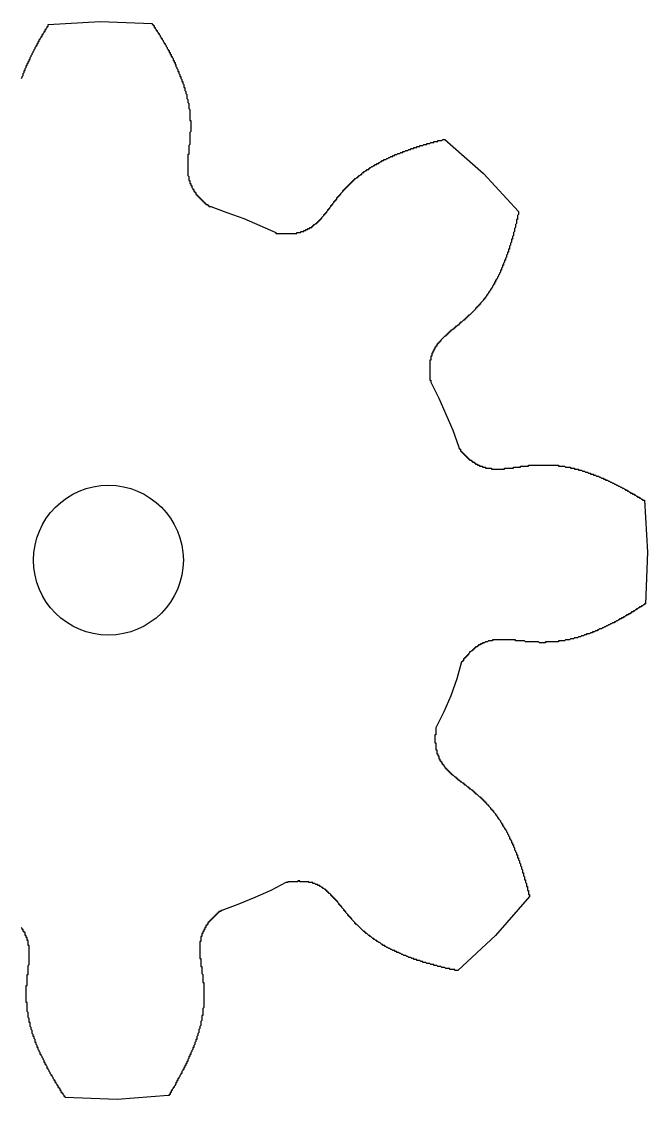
# Model space of a CAD drawing. Header units: millimetres. Extents: x 0 to 47.8, y 0 to 21.6.
# Drawn here: x 35.31 to 47.84, y 0 to 21.58 of the extents above; entities that cross this region are included whole.
import ezdxf

# ---------------------------------------------------------------- set-up
doc = ezdxf.new("R2010")
doc.units = ezdxf.units.MM
doc.layers.add('CORTE', color=7, linetype='Continuous')

msp = doc.modelspace()

# ---------------------------------------------------------------- linework, layer by layer
at = {"layer": 'CORTE'}
msp.add_lwpolyline([(35.3, 20.44), (35.32, 20.46), (35.32, 20.48), (35.34, 20.5), (35.34, 20.52), (35.34, 20.54), (35.36, 20.56), (35.36, 20.58), (35.36, 20.6), (35.38, 20.6), (35.38, 20.62), (35.38, 20.64), (35.4, 20.66), (35.4, 20.68), (35.4, 20.7), (35.42, 20.7), (35.42, 20.72), (35.42, 20.74), (35.44, 20.74), (35.44, 20.76), (35.44, 20.78), (35.46, 20.78), (35.46, 20.8), (35.46, 20.82), (35.48, 20.82), (35.48, 20.84), (35.48, 20.86), (35.5, 20.88), (35.5, 20.9), (35.52, 20.92), (35.52, 20.94), (35.54, 20.96), (35.54, 20.98), (35.56, 21), (35.56, 21.02), (35.58, 21.04), (35.58, 21.06), (35.6, 21.08), (35.6, 21.1), (35.62, 21.1), (35.62, 21.12), (35.62, 21.14), (35.64, 21.14), (35.64, 21.16), (35.64, 21.18), (35.66, 21.18), (35.66, 21.2), (35.66, 21.22), (35.68, 21.22), (35.68, 21.24), (35.7, 21.26), (35.7, 21.28), (35.72, 21.28), (35.72, 21.3), (35.72, 21.32), (35.74, 21.32), (35.74, 21.34), (35.76, 21.36), (35.76, 21.38), (35.78, 21.38), (35.78, 21.4), (35.78, 21.42), (35.8, 21.42), (35.8, 21.44), (35.82, 21.46), (35.82, 21.48), (35.84, 21.48), (35.84, 21.5), (35.84, 21.52), (36.88, 21.58), (37.92, 21.54), (37.92, 21.52), (37.94, 21.52), (37.94, 21.5), (37.96, 21.5), (37.96, 21.48), (37.96, 21.46), (37.98, 21.46), (37.98, 21.44), (38, 21.42), (38, 21.4), (38.02, 21.4), (38.02, 21.38), (38.04, 21.36), (38.04, 21.34), (38.06, 21.34), (38.06, 21.32), (38.08, 21.3), (38.08, 21.28), (38.1, 21.26), (38.1, 21.24), (38.12, 21.24), (38.12, 21.22), (38.14, 21.2), (38.14, 21.18), (38.16, 21.16), (38.16, 21.14), (38.18, 21.14), (38.18, 21.12), (38.2, 21.1), (38.2, 21.08), (38.22, 21.06), (38.22, 21.04), (38.24, 21.02), (38.24, 21), (38.26, 21), (38.26, 20.98), (38.26, 20.96), (38.28, 20.96), (38.28, 20.94), (38.28, 20.92), (38.3, 20.92), (38.3, 20.9), (38.3, 20.88), (38.32, 20.88), (38.32, 20.86), (38.34, 20.84), (38.34, 20.82), (38.34, 20.8), (38.36, 20.8), (38.36, 20.78), (38.36, 20.76), (38.38, 20.76), (38.38, 20.74), (38.38, 20.72), (38.4, 20.72), (38.4, 20.7), (38.4, 20.68), (38.42, 20.66), (38.42, 20.64), (38.44, 20.62), (38.44, 20.6), (38.44, 20.58), (38.46, 20.58), (38.46, 20.56), (38.46, 20.54), (38.48, 20.52), (38.48, 20.5), (38.48, 20.48), (38.5, 20.48), (38.5, 20.46), (38.5, 20.44), (38.52, 20.42), (38.52, 20.4), (38.52, 20.38), (38.54, 20.38), (38.54, 20.36), (38.54, 20.34), (38.56, 20.32), (38.56, 20.3), (38.56, 20.28), (38.56, 20.26), (38.58, 20.26), (38.58, 20.24), (38.58, 20.22), (38.58, 20.2), (38.6, 20.18), (38.6, 20.16), (38.6, 20.14), (38.62, 20.12), (38.62, 20.1), (38.62, 20.08), (38.62, 20.06), (38.62, 20.04), (38.64, 20.02), (38.64, 20), (38.64, 19.98), (38.64, 19.96), (38.66, 19.94), (38.66, 19.92), (38.66, 19.9), (38.66, 19.88), (38.66, 19.86), (38.66, 19.84), (38.68, 19.82), (38.68, 19.8), (38.68, 19.78), (38.68, 19.76), (38.68, 19.74), (38.68, 19.72), (38.68, 19.7), (38.68, 19.68), (38.68, 19.66), (38.68, 19.64), (38.68, 19.62), (38.68, 19.6), (38.7, 19.6), (38.7, 19.58), (38.7, 19.56), (38.7, 19.54), (38.7, 19.52), (38.7, 19.5), (38.7, 19.48), (38.7, 19.46), (38.7, 19.44), (38.7, 19.42), (38.7, 19.4), (38.7, 19.38), (38.68, 19.36), (38.68, 19.34), (38.68, 19.32), (38.68, 19.3), (38.68, 19.28), (38.68, 19.26), (38.68, 19.24), (38.68, 19.22), (38.68, 19.2), (38.68, 19.18), (38.68, 19.16), (38.68, 19.14), (38.68, 19.12), (38.66, 19.1), (38.66, 19.08), (38.66, 19.06), (38.66, 19.04), (38.66, 19.02), (38.66, 19), (38.66, 18.98), (38.66, 18.96), (38.66, 18.94), (38.66, 18.92), (38.64, 18.92), (38.64, 18.9), (38.64, 18.88), (38.64, 18.86), (38.64, 18.84), (38.64, 18.82), (38.64, 18.8), (38.64, 18.78), (38.64, 18.76), (38.64, 18.74), (38.64, 18.72), (38.64, 18.7), (38.64, 18.68), (38.64, 18.66), (38.64, 18.64), (38.64, 18.62), (38.64, 18.6), (38.64, 18.58), (38.64, 18.56), (38.64, 18.54), (38.64, 18.52), (38.64, 18.5), (38.66, 18.48), (38.66, 18.46), (38.66, 18.44), (38.66, 18.42), (38.66, 18.4), (38.68, 18.4), (38.68, 18.38), (38.68, 18.36), (38.68, 18.34), (38.7, 18.34), (38.7, 18.32), (38.7, 18.3), (38.72, 18.3), (38.72, 18.28), (38.72, 18.26), (38.74, 18.24), (38.74, 18.22), (38.76, 18.22), (38.76, 18.2), (38.76, 18.18), (38.78, 18.18), (38.78, 18.16), (38.8, 18.16), (38.8, 18.14), (38.8, 18.12), (38.82, 18.12), (38.82, 18.1), (38.84, 18.1), (38.84, 18.08), (38.86, 18.08), (38.86, 18.06), (38.88, 18.06), (38.88, 18.04), (38.9, 18.04), (38.9, 18.02), (38.92, 18.02), (38.92, 18), (38.94, 18), (38.94, 17.98), (38.96, 17.98), (38.96, 17.96), (38.98, 17.96), (38.98, 17.94), (39, 17.94), (39, 17.92), (39.02, 17.92), (39.04, 17.92), (39.04, 17.9), (39.06, 17.9), (39.06, 17.88), (39.08, 17.88), (39.1, 17.88), (39.42, 17.76), (39.76, 17.64), (40.08, 17.5), (40.4, 17.36), (40.4, 17.34), (40.42, 17.34), (40.44, 17.34), (40.46, 17.34), (40.48, 17.34), (40.5, 17.34), (40.52, 17.34), (40.54, 17.34), (40.56, 17.34), (40.58, 17.34), (40.6, 17.34), (40.62, 17.34), (40.64, 17.34), (40.66, 17.34), (40.68, 17.34), (40.7, 17.34), (40.72, 17.34), (40.74, 17.34), (40.76, 17.34), (40.78, 17.34), (40.8, 17.34), (40.82, 17.34), (40.82, 17.36), (40.84, 17.36), (40.86, 17.36), (40.88, 17.36), (40.9, 17.36), (40.9, 17.38), (40.92, 17.38), (40.94, 17.38), (40.96, 17.38), (40.96, 17.4), (40.98, 17.4), (41, 17.4), (41, 17.42), (41.02, 17.42), (41.04, 17.42), (41.04, 17.44), (41.06, 17.44), (41.08, 17.44), (41.08, 17.46), (41.1, 17.46), (41.12, 17.46), (41.12, 17.48), (41.14, 17.48), (41.14, 17.5), (41.16, 17.5), (41.16, 17.52), (41.18, 17.52), (41.2, 17.54), (41.22, 17.54), (41.22, 17.56), (41.24, 17.56), (41.24, 17.58), (41.26, 17.58), (41.26, 17.6), (41.28, 17.6), (41.28, 17.62), (41.3, 17.62), (41.3, 17.64), (41.32, 17.64), (41.32, 17.66), (41.34, 17.68), (41.36, 17.7), (41.36, 17.72), (41.38, 17.72), (41.38, 17.74), (41.4, 17.74), (41.4, 17.76), (41.42, 17.76), (41.42, 17.78), (41.44, 17.8), (41.44, 17.82), (41.46, 17.82), (41.46, 17.84), (41.48, 17.84), (41.48, 17.86), (41.5, 17.88), (41.5, 17.9), (41.52, 17.9), (41.52, 17.92), (41.54, 17.92), (41.54, 17.94), (41.56, 17.96), (41.56, 17.98), (41.58, 17.98), (41.58, 18), (41.6, 18), (41.6, 18.02), (41.62, 18.02), (41.62, 18.04), (41.62, 18.06), (41.64, 18.06), (41.64, 18.08), (41.66, 18.08), (41.66, 18.1), (41.68, 18.1), (41.68, 18.12), (41.7, 18.12), (41.7, 18.14), (41.72, 18.16), (41.74, 18.18), (41.74, 18.2), (41.76, 18.2), (41.76, 18.22), (41.78, 18.22), (41.78, 18.24), (41.8, 18.24), (41.8, 18.26), (41.82, 18.26), (41.82, 18.28), (41.84, 18.28), (41.84, 18.3), (41.86, 18.3), (41.86, 18.32), (41.88, 18.32), (41.88, 18.34), (41.9, 18.34), (41.9, 18.36), (41.92, 18.36), (41.92, 18.38), (41.94, 18.38), (41.94, 18.4), (41.96, 18.4), (41.96, 18.42), (41.98, 18.42), (41.98, 18.44), (42, 18.44), (42.02, 18.46), (42.04, 18.46), (42.04, 18.48), (42.06, 18.48), (42.06, 18.5), (42.08, 18.5), (42.1, 18.52), (42.12, 18.52), (42.12, 18.54), (42.14, 18.56), (42.16, 18.56), (42.16, 18.58), (42.18, 18.58), (42.2, 18.6), (42.22, 18.6), (42.22, 18.62), (42.24, 18.62), (42.26, 18.62), (42.26, 18.64), (42.28, 18.64), (42.28, 18.66), (42.3, 18.66), (42.32, 18.68), (42.34, 18.68), (42.36, 18.7), (42.38, 18.7), (42.38, 18.72), (42.4, 18.72), (42.42, 18.72), (42.42, 18.74), (42.44, 18.74), (42.46, 18.74), (42.46, 18.76), (42.48, 18.76), (42.5, 18.78), (42.52, 18.78), (42.52, 18.8), (42.54, 18.8), (42.56, 18.8), (42.56, 18.82), (42.58, 18.82), (42.6, 18.82), (42.62, 18.84), (42.64, 18.84), (42.66, 18.86), (42.68, 18.86), (42.7, 18.88), (42.72, 18.88), (42.74, 18.88), (42.74, 18.9), (42.76, 18.9), (42.78, 18.9), (42.78, 18.92), (42.8, 18.92), (42.82, 18.92), (42.84, 18.94), (42.86, 18.94), (42.88, 18.94), (42.9, 18.96), (42.92, 18.96), (42.94, 18.96), (42.94, 18.98), (42.96, 18.98), (42.98, 18.98), (43, 19), (43.02, 19), (43.04, 19), (43.06, 19.02), (43.08, 19.02), (43.1, 19.02), (43.1, 19.04), (43.12, 19.04), (43.14, 19.04), (43.16, 19.04), (43.16, 19.06), (43.18, 19.06), (43.2, 19.06), (43.22, 19.06), (43.22, 19.08), (43.24, 19.08), (43.26, 19.08), (43.28, 19.08), (43.28, 19.1), (43.3, 19.1), (43.32, 19.1), (43.34, 19.1), (43.36, 19.12), (43.38, 19.12), (43.4, 19.12), (43.42, 19.12), (43.42, 19.14), (43.44, 19.14), (43.46, 19.14), (43.48, 19.14), (43.5, 19.16), (43.52, 19.16), (43.54, 19.16), (43.56, 19.16), (43.56, 19.18), (43.58, 19.18), (43.6, 19.18), (43.62, 19.18), (43.64, 19.18), (43.64, 19.2), (43.66, 19.2), (43.68, 19.2), (43.7, 19.2), (43.72, 19.2), (43.74, 19.22), (43.76, 19.22), (43.78, 19.22), (44.56, 18.54), (45.26, 17.78), (45.26, 17.76), (45.26, 17.74), (45.26, 17.72), (45.24, 17.7), (45.24, 17.68), (45.24, 17.66), (45.24, 17.64), (45.24, 17.62), (45.22, 17.62), (45.22, 17.6), (45.22, 17.58), (45.22, 17.56), (45.22, 17.54), (45.2, 17.52), (45.2, 17.5), (45.2, 17.48), (45.2, 17.46), (45.18, 17.44), (45.18, 17.42), (45.18, 17.4), (45.18, 17.38), (45.16, 17.36), (45.16, 17.34), (45.16, 17.32), (45.16, 17.3), (45.14, 17.28), (45.14, 17.26), (45.14, 17.24), (45.14, 17.22), (45.12, 17.22), (45.12, 17.2), (45.12, 17.18), (45.12, 17.16), (45.1, 17.14), (45.1, 17.12), (45.1, 17.1), (45.08, 17.08), (45.08, 17.06), (45.08, 17.04), (45.08, 17.02), (45.06, 17.02), (45.06, 17), (45.06, 16.98), (45.06, 16.96), (45.04, 16.96), (45.04, 16.94), (45.04, 16.92), (45.02, 16.9), (45.02, 16.88), (45.02, 16.86), (45, 16.84), (45, 16.82), (45, 16.8), (44.98, 16.8), (44.98, 16.78), (44.98, 16.76), (44.96, 16.74), (44.96, 16.72), (44.96, 16.7), (44.94, 16.7), (44.94, 16.68), (44.94, 16.66), (44.92, 16.64), (44.92, 16.62), (44.92, 16.6), (44.9, 16.6), (44.9, 16.58), (44.9, 16.56), (44.88, 16.54), (44.88, 16.52), (44.86, 16.5), (44.86, 16.48), (44.84, 16.46), (44.84, 16.44), (44.82, 16.42), (44.82, 16.4), (44.8, 16.4), (44.8, 16.38), (44.8, 16.36), (44.78, 16.36), (44.78, 16.34), (44.78, 16.32), (44.76, 16.32), (44.76, 16.3), (44.74, 16.28), (44.74, 16.26), (44.72, 16.24), (44.72, 16.22), (44.7, 16.22), (44.7, 16.2), (44.68, 16.18), (44.68, 16.16), (44.66, 16.16), (44.66, 16.14), (44.64, 16.12), (44.64, 16.1), (44.62, 16.1), (44.62, 16.08), (44.6, 16.06), (44.6, 16.04), (44.58, 16.04), (44.58, 16.02), (44.56, 16.02), (44.56, 16), (44.54, 15.98), (44.52, 15.96), (44.5, 15.94), (44.5, 15.92), (44.48, 15.92), (44.48, 15.9), (44.46, 15.9), (44.46, 15.88), (44.44, 15.88), (44.44, 15.86), (44.42, 15.86), (44.42, 15.84), (44.4, 15.84), (44.4, 15.82), (44.38, 15.8), (44.36, 15.78), (44.34, 15.76), (44.32, 15.74), (44.3, 15.72), (44.28, 15.7), (44.26, 15.7), (44.26, 15.68), (44.24, 15.68), (44.24, 15.66), (44.22, 15.66), (44.22, 15.64), (44.2, 15.64), (44.2, 15.62), (44.18, 15.62), (44.18, 15.6), (44.16, 15.6), (44.14, 15.58), (44.12, 15.56), (44.1, 15.56), (44.1, 15.54), (44.08, 15.54), (44.08, 15.52), (44.06, 15.52), (44.06, 15.5), (44.04, 15.5), (44.02, 15.48), (44, 15.48), (44, 15.46), (43.98, 15.46), (43.98, 15.44), (43.96, 15.44), (43.96, 15.42), (43.94, 15.42), (43.92, 15.4), (43.9, 15.4), (43.9, 15.38), (43.88, 15.38), (43.88, 15.36), (43.86, 15.36), (43.86, 15.34), (43.84, 15.34), (43.84, 15.32), (43.82, 15.32), (43.82, 15.3), (43.8, 15.3), (43.8, 15.28), (43.78, 15.28), (43.76, 15.26), (43.74, 15.24), (43.72, 15.22), (43.7, 15.2), (43.7, 15.18), (43.68, 15.18), (43.68, 15.16), (43.66, 15.16), (43.66, 15.14), (43.64, 15.14), (43.64, 15.12), (43.62, 15.12), (43.62, 15.1), (43.62, 15.08), (43.6, 15.08), (43.6, 15.06), (43.58, 15.06), (43.58, 15.04), (43.58, 15.02), (43.56, 15.02), (43.56, 15), (43.56, 14.98), (43.54, 14.98), (43.54, 14.96), (43.54, 14.94), (43.52, 14.94), (43.52, 14.92), (43.52, 14.9), (43.52, 14.88), (43.5, 14.88), (43.5, 14.86), (43.5, 14.84), (43.5, 14.82), (43.5, 14.8), (43.48, 14.8), (43.48, 14.78), (43.48, 14.76), (43.48, 14.74), (43.48, 14.72), (43.48, 14.7), (43.48, 14.68), (43.48, 14.66), (43.48, 14.64), (43.48, 14.62), (43.48, 14.6), (43.48, 14.58), (43.48, 14.56), (43.48, 14.54), (43.48, 14.52), (43.48, 14.5), (43.48, 14.48), (43.48, 14.46), (43.48, 14.44), (43.48, 14.42), (43.48, 14.4), (43.5, 14.4), (43.5, 14.38), (43.5, 14.36), (43.66, 14.04), (43.8, 13.72), (43.94, 13.4), (44.06, 13.06), (44.06, 13.04), (44.08, 13.04), (44.08, 13.02), (44.1, 13.02), (44.1, 13), (44.1, 12.98), (44.12, 12.98), (44.12, 12.96), (44.14, 12.96), (44.14, 12.94), (44.16, 12.94), (44.16, 12.92), (44.18, 12.92), (44.18, 12.9), (44.2, 12.9), (44.2, 12.88), (44.22, 12.88), (44.22, 12.86), (44.24, 12.86), (44.24, 12.84), (44.26, 12.84), (44.26, 12.82), (44.28, 12.82), (44.28, 12.8), (44.3, 12.8), (44.32, 12.8), (44.32, 12.78), (44.34, 12.78), (44.34, 12.76), (44.36, 12.76), (44.38, 12.76), (44.38, 12.74), (44.4, 12.74), (44.4, 12.72), (44.42, 12.72), (44.44, 12.72), (44.44, 12.7), (44.46, 12.7), (44.48, 12.7), (44.48, 12.68), (44.5, 12.68), (44.52, 12.68), (44.54, 12.68), (44.54, 12.66), (44.56, 12.66), (44.58, 12.66), (44.6, 12.66), (44.6, 12.64), (44.62, 12.64), (44.64, 12.64), (44.66, 12.64), (44.68, 12.64), (44.7, 12.64), (44.72, 12.64), (44.72, 12.62), (44.74, 12.62), (44.76, 12.62), (44.78, 12.62), (44.8, 12.62), (44.82, 12.62), (44.84, 12.62), (44.86, 12.62), (44.88, 12.62), (44.9, 12.62), (44.92, 12.62), (44.94, 12.62), (44.96, 12.62), (44.98, 12.62), (44.98, 12.64), (45, 12.64), (45.02, 12.64), (45.04, 12.64), (45.06, 12.64), (45.08, 12.64), (45.1, 12.64), (45.12, 12.64), (45.14, 12.64), (45.16, 12.64), (45.16, 12.66), (45.18, 12.66), (45.2, 12.66), (45.22, 12.66), (45.24, 12.66), (45.26, 12.66), (45.28, 12.66), (45.3, 12.66), (45.3, 12.68), (45.32, 12.68), (45.34, 12.68), (45.36, 12.68), (45.38, 12.68), (45.4, 12.68), (45.42, 12.68), (45.44, 12.68), (45.46, 12.68), (45.46, 12.7), (45.48, 12.7), (45.5, 12.7), (45.52, 12.7), (45.54, 12.7), (45.56, 12.7), (45.58, 12.7), (45.6, 12.7), (45.62, 12.7), (45.64, 12.7), (45.66, 12.7), (45.68, 12.7), (45.7, 12.7), (45.72, 12.7), (45.74, 12.7), (45.76, 12.7), (45.78, 12.7), (45.8, 12.7), (45.82, 12.7), (45.84, 12.7), (45.86, 12.7), (45.88, 12.7), (45.9, 12.7), (45.92, 12.7), (45.94, 12.7), (45.96, 12.7), (45.98, 12.7), (46, 12.7), (46.02, 12.7), (46.04, 12.7), (46.06, 12.7), (46.06, 12.68), (46.08, 12.68), (46.1, 12.68), (46.12, 12.68), (46.14, 12.68), (46.16, 12.68), (46.18, 12.68), (46.2, 12.66), (46.22, 12.66), (46.24, 12.66), (46.26, 12.66), (46.28, 12.66), (46.3, 12.66), (46.3, 12.64), (46.32, 12.64), (46.34, 12.64), (46.36, 12.64), (46.38, 12.64), (46.38, 12.62), (46.4, 12.62), (46.42, 12.62), (46.44, 12.62), (46.46, 12.62), (46.46, 12.6), (46.48, 12.6), (46.5, 12.6), (46.52, 12.6), (46.54, 12.58), (46.56, 12.58), (46.58, 12.58), (46.6, 12.56), (46.62, 12.56), (46.64, 12.56), (46.66, 12.54), (46.68, 12.54), (46.7, 12.54), (46.7, 12.52), (46.72, 12.52), (46.74, 12.52), (46.76, 12.52), (46.76, 12.5), (46.78, 12.5), (46.8, 12.5), (46.82, 12.48), (46.84, 12.48), (46.86, 12.48), (46.88, 12.46), (46.9, 12.46), (46.92, 12.44), (46.94, 12.44), (46.96, 12.44), (46.96, 12.42), (46.98, 12.42), (47, 12.42), (47, 12.4), (47.02, 12.4), (47.04, 12.4), (47.06, 12.38), (47.08, 12.38), (47.1, 12.36), (47.12, 12.36), (47.14, 12.34), (47.16, 12.34), (47.18, 12.32), (47.2, 12.32), (47.22, 12.3), (47.24, 12.3), (47.26, 12.28), (47.28, 12.28), (47.3, 12.26), (47.32, 12.26), (47.34, 12.24), (47.36, 12.24), (47.38, 12.22), (47.4, 12.22), (47.4, 12.2), (47.42, 12.2), (47.44, 12.2), (47.44, 12.18), (47.46, 12.18), (47.48, 12.16), (47.5, 12.16), (47.5, 12.14), (47.52, 12.14), (47.54, 12.14), (47.54, 12.12), (47.56, 12.12), (47.58, 12.12), (47.58, 12.1), (47.6, 12.1), (47.62, 12.08), (47.64, 12.08), (47.64, 12.06), (47.66, 12.06), (47.68, 12.06), (47.68, 12.04), (47.7, 12.04), (47.72, 12.02), (47.74, 12.02), (47.74, 12), (47.76, 12), (47.78, 12), (47.84, 10.96), (47.8, 9.92), (47.78, 9.92), (47.78, 9.9), (47.76, 9.9), (47.74, 9.88), (47.72, 9.88), (47.72, 9.86), (47.7, 9.86), (47.68, 9.86), (47.68, 9.84), (47.66, 9.84), (47.64, 9.82), (47.62, 9.82), (47.62, 9.8), (47.6, 9.8), (47.58, 9.78), (47.56, 9.78), (47.56, 9.76), (47.54, 9.76), (47.52, 9.76), (47.52, 9.74), (47.5, 9.74), (47.5, 9.72), (47.48, 9.72), (47.46, 9.72), (47.46, 9.7), (47.44, 9.7), (47.42, 9.7), (47.42, 9.68), (47.4, 9.68), (47.38, 9.66), (47.36, 9.66), (47.36, 9.64), (47.34, 9.64), (47.32, 9.64), (47.32, 9.62), (47.3, 9.62), (47.28, 9.62), (47.28, 9.6), (47.26, 9.6), (47.24, 9.58), (47.22, 9.58), (47.2, 9.56), (47.18, 9.56), (47.18, 9.54), (47.16, 9.54), (47.14, 9.54), (47.12, 9.52), (47.1, 9.52), (47.08, 9.5), (47.06, 9.5), (47.04, 9.48), (47.02, 9.48), (47, 9.46), (46.98, 9.46), (46.96, 9.44), (46.94, 9.44), (46.92, 9.42), (46.9, 9.42), (46.88, 9.42), (46.86, 9.4), (46.84, 9.4), (46.84, 9.38), (46.82, 9.38), (46.8, 9.38), (46.78, 9.36), (46.76, 9.36), (46.74, 9.36), (46.74, 9.34), (46.72, 9.34), (46.7, 9.34), (46.68, 9.32), (46.66, 9.32), (46.64, 9.32), (46.62, 9.32), (46.62, 9.3), (46.6, 9.3), (46.58, 9.3), (46.56, 9.28), (46.54, 9.28), (46.52, 9.28), (46.5, 9.26), (46.48, 9.26), (46.46, 9.26), (46.44, 9.24), (46.42, 9.24), (46.4, 9.24), (46.38, 9.24), (46.36, 9.22), (46.34, 9.22), (46.32, 9.22), (46.3, 9.22), (46.28, 9.2), (46.26, 9.2), (46.24, 9.2), (46.22, 9.2), (46.2, 9.2), (46.18, 9.18), (46.16, 9.18), (46.14, 9.18), (46.12, 9.18), (46.1, 9.18), (46.08, 9.18), (46.06, 9.18), (46.06, 9.16), (46.04, 9.16), (46.02, 9.16), (46, 9.16), (45.98, 9.16), (45.96, 9.16), (45.94, 9.16), (45.92, 9.16), (45.9, 9.16), (45.88, 9.16), (45.86, 9.16), (45.84, 9.16), (45.82, 9.16), (45.8, 9.16), (45.8, 9.14), (45.78, 9.14), (45.76, 9.14), (45.74, 9.14), (45.72, 9.14), (45.7, 9.14), (45.68, 9.14), (45.66, 9.16), (45.64, 9.16), (45.62, 9.16), (45.6, 9.16), (45.58, 9.16), (45.56, 9.16), (45.54, 9.16), (45.52, 9.16), (45.5, 9.16), (45.48, 9.16), (45.46, 9.16), (45.44, 9.16), (45.42, 9.16), (45.4, 9.16), (45.38, 9.18), (45.36, 9.18), (45.34, 9.18), (45.32, 9.18), (45.3, 9.18), (45.28, 9.18), (45.26, 9.18), (45.24, 9.18), (45.22, 9.18), (45.2, 9.18), (45.2, 9.2), (45.18, 9.2), (45.16, 9.2), (45.14, 9.2), (45.12, 9.2), (45.1, 9.2), (45.08, 9.2), (45.06, 9.2), (45.04, 9.2), (45.02, 9.2), (45, 9.2), (44.98, 9.2), (44.96, 9.2), (44.94, 9.2), (44.92, 9.2), (44.9, 9.2), (44.88, 9.2), (44.86, 9.2), (44.84, 9.2), (44.82, 9.2), (44.8, 9.2), (44.78, 9.2), (44.76, 9.2), (44.74, 9.2), (44.74, 9.18), (44.72, 9.18), (44.7, 9.18), (44.68, 9.18), (44.66, 9.18), (44.64, 9.16), (44.62, 9.16), (44.6, 9.16), (44.58, 9.14), (44.56, 9.14), (44.54, 9.14), (44.54, 9.12), (44.52, 9.12), (44.5, 9.12), (44.5, 9.1), (44.48, 9.1), (44.46, 9.1), (44.46, 9.08), (44.44, 9.08), (44.44, 9.06), (44.42, 9.06), (44.4, 9.06), (44.4, 9.04), (44.38, 9.04), (44.38, 9.02), (44.36, 9.02), (44.36, 9), (44.34, 9), (44.34, 8.98), (44.32, 8.98), (44.3, 8.96), (44.28, 8.96), (44.28, 8.94), (44.26, 8.92), (44.26, 8.9), (44.24, 8.9), (44.24, 8.88), (44.22, 8.88), (44.22, 8.86), (44.2, 8.86), (44.2, 8.84), (44.18, 8.84), (44.18, 8.82), (44.16, 8.82), (44.16, 8.8), (44.16, 8.78), (44.14, 8.78), (44.14, 8.76), (44.12, 8.76), (44.02, 8.42), (43.9, 8.08), (43.76, 7.76), (43.6, 7.44), (43.6, 7.42), (43.6, 7.4), (43.6, 7.38), (43.6, 7.36), (43.6, 7.34), (43.6, 7.32), (43.6, 7.3), (43.58, 7.3), (43.58, 7.28), (43.58, 7.26), (43.58, 7.24), (43.58, 7.22), (43.58, 7.2), (43.58, 7.18), (43.58, 7.16), (43.58, 7.14), (43.6, 7.14), (43.6, 7.12), (43.6, 7.1), (43.6, 7.08), (43.6, 7.06), (43.6, 7.04), (43.6, 7.02), (43.6, 7), (43.62, 7), (43.62, 6.98), (43.62, 6.96), (43.62, 6.94), (43.62, 6.92), (43.64, 6.92), (43.64, 6.9), (43.64, 6.88), (43.66, 6.88), (43.66, 6.86), (43.66, 6.84), (43.66, 6.82), (43.68, 6.82), (43.68, 6.8), (43.68, 6.78), (43.7, 6.78), (43.7, 6.76), (43.72, 6.76), (43.72, 6.74), (43.72, 6.72), (43.74, 6.72), (43.74, 6.7), (43.76, 6.7), (43.76, 6.68), (43.78, 6.66), (43.78, 6.64), (43.8, 6.64), (43.8, 6.62), (43.82, 6.62), (43.82, 6.6), (43.84, 6.6), (43.84, 6.58), (43.86, 6.58), (43.86, 6.56), (43.88, 6.56), (43.88, 6.54), (43.9, 6.54), (43.9, 6.52), (43.92, 6.52), (43.92, 6.5), (43.94, 6.5), (43.96, 6.48), (43.98, 6.46), (44, 6.46), (44, 6.44), (44.02, 6.44), (44.02, 6.42), (44.04, 6.42), (44.04, 6.4), (44.06, 6.4), (44.08, 6.38), (44.1, 6.38), (44.1, 6.36), (44.12, 6.36), (44.14, 6.34), (44.16, 6.34), (44.16, 6.32), (44.18, 6.32), (44.18, 6.3), (44.2, 6.3), (44.22, 6.28), (44.24, 6.26), (44.26, 6.26), (44.26, 6.24), (44.28, 6.24), (44.28, 6.22), (44.3, 6.22), (44.32, 6.2), (44.34, 6.2), (44.34, 6.18), (44.36, 6.18), (44.36, 6.16), (44.38, 6.16), (44.38, 6.14), (44.4, 6.14), (44.4, 6.12), (44.42, 6.12), (44.44, 6.1), (44.46, 6.08), (44.48, 6.06), (44.5, 6.06), (44.5, 6.04), (44.52, 6.04), (44.52, 6.02), (44.54, 6.02), (44.54, 6), (44.56, 6), (44.56, 5.98), (44.58, 5.98), (44.58, 5.96), (44.6, 5.96), (44.6, 5.94), (44.62, 5.94), (44.62, 5.92), (44.64, 5.9), (44.66, 5.9), (44.66, 5.88), (44.68, 5.86), (44.7, 5.84), (44.7, 5.82), (44.72, 5.82), (44.72, 5.8), (44.74, 5.8), (44.74, 5.78), (44.76, 5.78), (44.76, 5.76), (44.78, 5.74), (44.8, 5.72), (44.8, 5.7), (44.82, 5.7), (44.82, 5.68), (44.84, 5.66), (44.84, 5.64), (44.86, 5.64), (44.86, 5.62), (44.88, 5.6), (44.9, 5.58), (44.9, 5.56), (44.92, 5.54), (44.92, 5.52), (44.94, 5.52), (44.94, 5.5), (44.94, 5.48), (44.96, 5.48), (44.96, 5.46), (44.98, 5.44), (44.98, 5.42), (45, 5.42), (45, 5.4), (45.02, 5.38), (45.02, 5.36), (45.04, 5.34), (45.04, 5.32), (45.06, 5.3), (45.06, 5.28), (45.08, 5.26), (45.08, 5.24), (45.08, 5.22), (45.1, 5.22), (45.1, 5.2), (45.12, 5.18), (45.12, 5.16), (45.12, 5.14), (45.14, 5.14), (45.14, 5.12), (45.14, 5.1), (45.16, 5.1), (45.16, 5.08), (45.16, 5.06), (45.18, 5.04), (45.18, 5.02), (45.18, 5), (45.2, 4.98), (45.2, 4.96), (45.22, 4.94), (45.22, 4.92), (45.22, 4.9), (45.24, 4.9), (45.24, 4.88), (45.24, 4.86), (45.24, 4.84), (45.26, 4.84), (45.26, 4.82), (45.26, 4.8), (45.28, 4.78), (45.28, 4.76), (45.28, 4.74), (45.3, 4.72), (45.3, 4.7), (45.3, 4.68), (45.32, 4.66), (45.32, 4.64), (45.32, 4.62), (45.34, 4.6), (45.34, 4.58), (45.34, 4.56), (45.34, 4.54), (45.36, 4.54), (45.36, 4.52), (45.36, 4.5), (45.36, 4.48), (45.38, 4.46), (45.38, 4.44), (45.38, 4.42), (45.38, 4.4), (45.4, 4.4), (45.4, 4.38), (45.4, 4.36), (45.4, 4.34), (45.42, 4.32), (45.42, 4.3), (45.42, 4.28), (45.42, 4.26), (45.44, 4.26), (45.44, 4.24), (45.44, 4.22), (45.44, 4.2), (45.44, 4.18), (45.46, 4.18), (45.46, 4.16), (45.46, 4.14), (45.46, 4.12), (45.46, 4.1), (45.48, 4.1), (45.48, 4.08), (45.48, 4.06), (44.8, 3.28), (44.04, 2.58), (44.02, 2.58), (44, 2.58), (43.98, 2.58), (43.98, 2.6), (43.96, 2.6), (43.94, 2.6), (43.92, 2.6), (43.9, 2.6), (43.88, 2.6), (43.88, 2.62), (43.86, 2.62), (43.84, 2.62), (43.82, 2.62), (43.8, 2.62), (43.78, 2.64), (43.76, 2.64), (43.74, 2.64), (43.72, 2.64), (43.7, 2.66), (43.68, 2.66), (43.66, 2.66), (43.64, 2.66), (43.62, 2.68), (43.6, 2.68), (43.58, 2.68), (43.56, 2.68), (43.56, 2.7), (43.54, 2.7), (43.52, 2.7), (43.5, 2.7), (43.48, 2.72), (43.46, 2.72), (43.44, 2.72), (43.42, 2.72), (43.4, 2.74), (43.38, 2.74), (43.36, 2.74), (43.34, 2.74), (43.34, 2.76), (43.32, 2.76), (43.3, 2.76), (43.28, 2.78), (43.26, 2.78), (43.24, 2.78), (43.22, 2.78), (43.22, 2.8), (43.2, 2.8), (43.18, 2.8), (43.16, 2.8), (43.16, 2.82), (43.14, 2.82), (43.12, 2.82), (43.1, 2.84), (43.08, 2.84), (43.06, 2.84), (43.04, 2.86), (43.02, 2.86), (43, 2.88), (42.98, 2.88), (42.96, 2.88), (42.94, 2.9), (42.92, 2.9), (42.9, 2.92), (42.88, 2.92), (42.86, 2.94), (42.84, 2.94), (42.82, 2.94), (42.82, 2.96), (42.8, 2.96), (42.78, 2.96), (42.78, 2.98), (42.76, 2.98), (42.74, 2.98), (42.72, 3), (42.7, 3), (42.68, 3.02), (42.66, 3.02), (42.64, 3.04), (42.62, 3.04), (42.6, 3.06), (42.58, 3.06), (42.58, 3.08), (42.56, 3.08), (42.54, 3.08), (42.54, 3.1), (42.52, 3.1), (42.5, 3.12), (42.48, 3.14), (42.46, 3.14), (42.44, 3.16), (42.42, 3.16), (42.42, 3.18), (42.4, 3.18), (42.38, 3.2), (42.36, 3.2), (42.36, 3.22), (42.34, 3.22), (42.32, 3.24), (42.3, 3.26), (42.28, 3.26), (42.28, 3.28), (42.26, 3.28), (42.24, 3.3), (42.22, 3.32), (42.2, 3.32), (42.2, 3.34), (42.18, 3.34), (42.18, 3.36), (42.16, 3.36), (42.14, 3.38), (42.12, 3.4), (42.1, 3.42), (42.08, 3.44), (42.06, 3.46), (42.04, 3.48), (42.02, 3.5), (42, 3.5), (42, 3.52), (41.98, 3.52), (41.98, 3.54), (41.96, 3.56), (41.94, 3.58), (41.92, 3.6), (41.92, 3.62), (41.9, 3.62), (41.9, 3.64), (41.88, 3.64), (41.88, 3.66), (41.86, 3.66), (41.86, 3.68), (41.84, 3.68), (41.84, 3.7), (41.82, 3.72), (41.8, 3.74), (41.8, 3.76), (41.78, 3.76), (41.78, 3.78), (41.76, 3.78), (41.76, 3.8), (41.74, 3.82), (41.72, 3.84), (41.72, 3.86), (41.7, 3.86), (41.7, 3.88), (41.68, 3.88), (41.68, 3.9), (41.66, 3.9), (41.66, 3.92), (41.64, 3.94), (41.64, 3.96), (41.62, 3.96), (41.62, 3.98), (41.6, 3.98), (41.6, 4), (41.58, 4), (41.58, 4.02), (41.56, 4.02), (41.56, 4.04), (41.54, 4.04), (41.54, 4.06), (41.52, 4.06), (41.52, 4.08), (41.5, 4.08), (41.5, 4.1), (41.48, 4.12), (41.46, 4.12), (41.46, 4.14), (41.44, 4.14), (41.44, 4.16), (41.42, 4.16), (41.42, 4.18), (41.4, 4.18), (41.4, 4.2), (41.38, 4.2), (41.36, 4.22), (41.34, 4.22), (41.34, 4.24), (41.32, 4.24), (41.3, 4.26), (41.28, 4.26), (41.28, 4.28), (41.26, 4.28), (41.24, 4.28), (41.24, 4.3), (41.22, 4.3), (41.2, 4.3), (41.18, 4.32), (41.16, 4.32), (41.14, 4.32), (41.14, 4.34), (41.12, 4.34), (41.1, 4.34), (41.08, 4.34), (41.06, 4.34), (41.06, 4.36), (41.04, 4.36), (41.02, 4.36), (41, 4.36), (40.98, 4.36), (40.96, 4.36), (40.94, 4.36), (40.92, 4.36), (40.9, 4.36), (40.88, 4.36), (40.88, 4.38), (40.86, 4.38), (40.84, 4.38), (40.84, 4.36), (40.82, 4.36), (40.8, 4.36), (40.78, 4.36), (40.76, 4.36), (40.74, 4.36), (40.72, 4.36), (40.7, 4.36), (40.68, 4.36), (40.66, 4.36), (40.64, 4.36), (40.64, 4.34), (40.62, 4.34), (40.6, 4.34), (40.3, 4.18), (39.98, 4.04), (39.64, 3.9), (39.32, 3.78), (39.3, 3.78), (39.3, 3.76), (39.28, 3.76), (39.26, 3.76), (39.26, 3.74), (39.24, 3.74), (39.24, 3.72), (39.22, 3.72), (39.22, 3.7), (39.2, 3.7), (39.2, 3.68), (39.18, 3.68), (39.18, 3.66), (39.16, 3.66), (39.16, 3.64), (39.14, 3.64), (39.14, 3.62), (39.12, 3.62), (39.12, 3.6), (39.1, 3.6), (39.1, 3.58), (39.08, 3.58), (39.08, 3.56), (39.06, 3.56), (39.06, 3.54), (39.04, 3.54), (39.04, 3.52), (39.04, 3.5), (39.02, 3.5), (39.02, 3.48), (39, 3.48), (39, 3.46), (39, 3.44), (38.98, 3.44), (38.98, 3.42), (38.98, 3.4), (38.96, 3.4), (38.96, 3.38), (38.96, 3.36), (38.94, 3.36), (38.94, 3.34), (38.94, 3.32), (38.92, 3.32), (38.92, 3.3), (38.92, 3.28), (38.92, 3.26), (38.9, 3.26), (38.9, 3.24), (38.9, 3.22), (38.9, 3.2), (38.9, 3.18), (38.9, 3.16), (38.88, 3.16), (38.88, 3.14), (38.88, 3.12), (38.88, 3.1), (38.88, 3.08), (38.88, 3.06), (38.88, 3.04), (38.88, 3.02), (38.88, 3), (38.88, 2.98), (38.88, 2.96), (38.88, 2.94), (38.88, 2.92), (38.88, 2.9), (38.88, 2.88), (38.88, 2.86), (38.88, 2.84), (38.88, 2.82), (38.9, 2.82), (38.9, 2.8), (38.9, 2.78), (38.9, 2.76), (38.9, 2.74), (38.9, 2.72), (38.9, 2.7), (38.9, 2.68), (38.9, 2.66), (38.92, 2.66), (38.92, 2.64), (38.92, 2.62), (38.92, 2.6), (38.92, 2.58), (38.92, 2.56), (38.92, 2.54), (38.92, 2.52), (38.94, 2.5), (38.94, 2.48), (38.94, 2.46), (38.94, 2.44), (38.94, 2.42), (38.94, 2.4), (38.94, 2.38), (38.94, 2.36), (38.94, 2.34), (38.96, 2.34), (38.96, 2.32), (38.96, 2.3), (38.96, 2.28), (38.96, 2.26), (38.96, 2.24), (38.96, 2.22), (38.96, 2.2), (38.96, 2.18), (38.96, 2.16), (38.96, 2.14), (38.96, 2.12), (38.96, 2.1), (38.96, 2.08), (38.96, 2.06), (38.96, 2.04), (38.96, 2.02), (38.96, 2), (38.96, 1.98), (38.96, 1.96), (38.96, 1.94), (38.96, 1.92), (38.96, 1.9), (38.96, 1.88), (38.96, 1.86), (38.96, 1.84), (38.94, 1.82), (38.94, 1.8), (38.94, 1.78), (38.94, 1.76), (38.94, 1.74), (38.94, 1.72), (38.94, 1.7), (38.94, 1.68), (38.92, 1.68), (38.92, 1.66), (38.92, 1.64), (38.92, 1.62), (38.92, 1.6), (38.92, 1.58), (38.9, 1.56), (38.9, 1.54), (38.9, 1.52), (38.9, 1.5), (38.9, 1.48), (38.88, 1.46), (38.88, 1.44), (38.88, 1.42), (38.86, 1.4), (38.86, 1.38), (38.86, 1.36), (38.86, 1.34), (38.84, 1.32), (38.84, 1.3), (38.84, 1.28), (38.82, 1.26), (38.82, 1.24), (38.82, 1.22), (38.82, 1.2), (38.8, 1.2), (38.8, 1.18), (38.8, 1.16), (38.78, 1.14), (38.78, 1.12), (38.78, 1.1), (38.76, 1.08), (38.76, 1.06), (38.76, 1.04), (38.74, 1.04), (38.74, 1.02), (38.74, 1), (38.72, 0.98), (38.72, 0.96), (38.7, 0.94), (38.7, 0.92), (38.7, 0.9), (38.68, 0.9), (38.68, 0.88), (38.68, 0.86), (38.66, 0.86), (38.66, 0.84), (38.66, 0.82), (38.64, 0.8), (38.64, 0.78), (38.64, 0.76), (38.62, 0.76), (38.62, 0.74), (38.62, 0.72), (38.6, 0.72), (38.6, 0.7), (38.6, 0.68), (38.58, 0.68), (38.58, 0.66), (38.58, 0.64), (38.56, 0.64), (38.56, 0.62), (38.56, 0.6), (38.54, 0.6), (38.54, 0.58), (38.52, 0.56), (38.52, 0.54), (38.52, 0.52), (38.5, 0.52), (38.5, 0.5), (38.48, 0.48), (38.48, 0.46), (38.46, 0.44), (38.46, 0.42), (38.44, 0.42), (38.44, 0.4), (38.44, 0.38), (38.42, 0.38), (38.42, 0.36), (38.42, 0.34), (38.4, 0.34), (38.4, 0.32), (38.4, 0.3), (38.38, 0.3), (38.38, 0.28), (38.36, 0.26), (38.36, 0.24), (38.34, 0.24), (38.34, 0.22), (38.32, 0.2), (38.32, 0.18), (38.3, 0.18), (38.3, 0.16), (38.3, 0.14), (38.28, 0.14), (38.28, 0.12), (38.28, 0.1), (38.26, 0.1), (38.26, 0.08), (38.24, 0.08), (37.22, 0), (36.18, 0.04), (36.18, 0.06), (36.16, 0.06), (36.16, 0.08), (36.14, 0.1), (36.14, 0.12), (36.12, 0.12), (36.12, 0.14), (36.1, 0.14), (36.1, 0.16), (36.1, 0.18), (36.08, 0.18), (36.08, 0.2), (36.08, 0.22), (36.06, 0.22), (36.06, 0.24), (36.04, 0.24), (36.04, 0.26), (36.04, 0.28), (36.02, 0.28), (36.02, 0.3), (36, 0.32), (36, 0.34), (35.98, 0.34), (35.98, 0.36), (35.98, 0.38), (35.96, 0.38), (35.96, 0.4), (35.94, 0.42), (35.94, 0.44), (35.92, 0.46), (35.92, 0.48), (35.9, 0.48), (35.9, 0.5), (35.88, 0.52), (35.88, 0.54), (35.86, 0.56), (35.86, 0.58), (35.84, 0.6), (35.84, 0.62), (35.82, 0.62), (35.82, 0.64), (35.82, 0.66), (35.8, 0.68), (35.8, 0.7), (35.78, 0.7), (35.78, 0.72), (35.78, 0.74), (35.76, 0.74), (35.76, 0.76), (35.76, 0.78), (35.74, 0.8), (35.74, 0.82), (35.72, 0.84), (35.72, 0.86), (35.7, 0.88), (35.7, 0.9), (35.68, 0.9), (35.68, 0.92), (35.68, 0.94), (35.66, 0.96), (35.66, 0.98), (35.64, 1), (35.64, 1.02), (35.64, 1.04), (35.62, 1.04), (35.62, 1.06), (35.62, 1.08), (35.6, 1.1), (35.6, 1.12), (35.6, 1.14), (35.58, 1.14), (35.58, 1.16), (35.58, 1.18), (35.58, 1.2), (35.56, 1.22), (35.56, 1.24), (35.56, 1.26), (35.54, 1.26), (35.54, 1.28), (35.54, 1.3), (35.52, 1.32), (35.52, 1.34), (35.52, 1.36), (35.52, 1.38), (35.5, 1.4), (35.5, 1.42), (35.5, 1.44), (35.48, 1.46), (35.48, 1.48), (35.48, 1.5), (35.48, 1.52), (35.48, 1.54), (35.46, 1.54), (35.46, 1.56), (35.46, 1.58), (35.46, 1.6), (35.46, 1.62), (35.44, 1.64), (35.44, 1.66), (35.44, 1.68), (35.44, 1.7), (35.44, 1.72), (35.44, 1.74), (35.42, 1.76), (35.42, 1.78), (35.42, 1.8), (35.42, 1.82), (35.42, 1.84), (35.42, 1.86), (35.42, 1.88), (35.42, 1.9), (35.42, 1.92), (35.42, 1.94), (35.4, 1.94), (35.4, 1.96), (35.4, 1.98), (35.4, 2), (35.4, 2.02), (35.4, 2.04), (35.4, 2.06), (35.4, 2.08), (35.4, 2.1), (35.4, 2.12), (35.4, 2.14), (35.4, 2.16), (35.4, 2.18), (35.4, 2.2), (35.4, 2.22), (35.4, 2.24), (35.4, 2.26), (35.4, 2.28), (35.42, 2.28), (35.42, 2.3), (35.42, 2.32), (35.42, 2.34), (35.42, 2.36), (35.42, 2.38), (35.42, 2.4), (35.42, 2.42), (35.42, 2.44), (35.42, 2.46), (35.42, 2.48), (35.42, 2.5), (35.44, 2.5), (35.44, 2.52), (35.44, 2.54), (35.44, 2.56), (35.44, 2.58), (35.44, 2.6), (35.44, 2.62), (35.44, 2.64), (35.44, 2.66), (35.44, 2.68), (35.46, 2.7), (35.46, 2.72), (35.46, 2.74), (35.46, 2.76), (35.46, 2.78), (35.46, 2.8), (35.46, 2.82), (35.46, 2.84), (35.46, 2.86), (35.46, 2.88), (35.46, 2.9), (35.46, 2.92), (35.46, 2.94), (35.46, 2.96), (35.46, 2.98), (35.46, 3), (35.46, 3.02), (35.46, 3.04), (35.46, 3.06), (35.46, 3.08), (35.44, 3.08), (35.44, 3.1), (35.44, 3.12), (35.44, 3.14), (35.44, 3.16), (35.44, 3.18), (35.42, 3.18), (35.42, 3.2), (35.42, 3.22), (35.42, 3.24), (35.4, 3.24), (35.4, 3.26), (35.4, 3.28), (35.38, 3.28), (35.38, 3.3), (35.38, 3.32), (35.38, 3.34), (35.36, 3.34), (35.36, 3.36), (35.34, 3.36), (35.34, 3.38), (35.34, 3.4), (35.32, 3.4), (35.32, 3.42), (35.3, 3.44)], dxfattribs=at)
msp.add_circle((37.047, 10.796), 1.5, dxfattribs=at)

doc.saveas('drawing.dxf')
